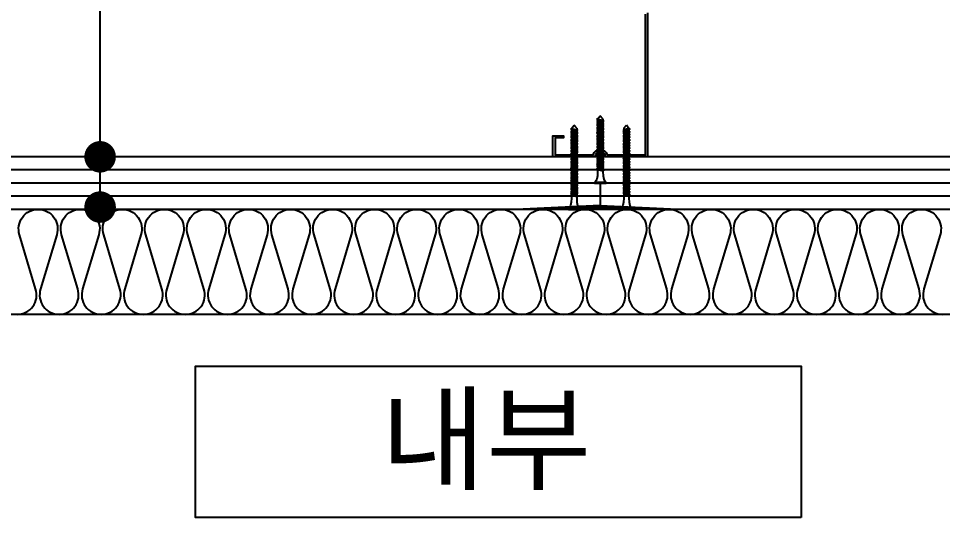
# Model space of a CAD drawing. Extents: x 200 to 24872, y 200 to 5740.
# Drawn here: x 11270.8 to 11710.3, y 4502 to 4739.5 of the extents above; entities that cross this region are included whole.
import ezdxf

# ---------------------------------------------------------------- set-up
doc = ezdxf.new("R2010")
doc.units = 0
doc.header["$LTSCALE"] = 10
doc.header["$MEASUREMENT"] = 0
doc.layers.get('0').update_dxf_attribs({"linetype": 'CONTINUOUS'})
for name, color, linetype in [('A-ANNO-LEAD', 4, 'CONTINUOUS'), ('A-ANNO-TEXT1', 7, 'CONTINUOUS'), ('A-ELE9', 9, 'CONTINUOUS'), ('A-insul', 251, 'CONTINUOUS'), ('A-LEADER', 7, 'CONTINUOUS'), ('A-ST-AXIS-BUB', 7, 'CONTINUOUS'), ('A-STUD', 3, 'CONTINUOUS'), ('A-WALL-DRY', 7, 'CONTINUOUS'), ('나사못32', 8, 'CONTINUOUS'), ('나사못40', 8, 'CONTINUOUS'), ('조인트컴파운드', 8, 'CONTINUOUS')]:
    doc.layers.add(name, color=color, linetype=linetype)
doc.styles.add('2020음성 1차', font='NanumGothicBold.ttf')
doc.dimstyles.new('DLEADER', dxfattribs={"dimscale": 50, "dimtxt": 3, "dimasz": 3, "dimexe": 1, "dimexo": 8, "dimgap": 1, "dimtad": 1, "dimdec": 0, "dimrnd": 0.25, "dimdsep": 32, "dimtxsty": '2020음성 1차', "dimblk": 'DOT', "dimcen": 5, "dimclrd": 4, "dimclre": 4, "dimclrt": 3, "dimadec": 0, "dimazin": 0, "dimtfac": 1, "dimtdec": 0, "dimtix": 1, "dimtmove": 2, "dimatfit": 1, "dimldrblk": 'DOT', "dimfxl": 1, "dimarcsym": 0})

# ---------------------------------------------------------------- blocks, each defined once
blk = doc.blocks.new('_Dot')
at = {"color": 0, "lineweight": -2}
blk.add_line((-0.5, 0), (-1, 0), dxfattribs=at)
at = {"color": 0, "const_width": 0.5}
blk.add_lwpolyline([(-0.25, 0, 1), (0.25, 0, 1)], format="xyb", close=True, dxfattribs=at)
blk = doc.blocks.new('SYM-DOT')
at = {"layer": 'A-LEADER', "const_width": 7.5}
blk.add_lwpolyline([(-7.059022421001259, 1.842695543846275, 1), (0.4409775789987407, 1.842695543846275, 1)], format="xyb", close=True, dxfattribs=at)
blk = doc.blocks.new('kcc나사못32')
at = {"layer": '나사못32'}
for p, q in [((1.500005058944225, 30.59999868436717), (2.750005058944225, 31.99999868427403)), ((4.000005058944225, 30.49999868427403), (2.750005058944225, 31.99999868427403)), ((1.500005058944225, 29.89999868441373), (1.000005058944225, 29.59999868436717)), ((1.000005058944225, 29.59999868436717), (1.500005058944225, 29.2999986843206)), ((1.500005058944225, 28.59999868436716), (1.000005058944225, 28.2999986843206)), ((1.000005058944225, 28.2999986843206), (1.500005058944225, 27.99999868427403)), ((1.500005058944225, 27.2999986843206), (1.000005058944225, 26.99999868427403)), ((1.000005058944225, 26.99999868427403), (1.500005058944225, 26.69999868422747)), ((1.500005058944225, 30.59999868436717), (1.500005058944225, 29.89999868441373)), ((4.000005058944225, 30.49999868427403), (1.500005058944225, 29.89999868441373)), ((4.000005058944225, 29.89999868441373), (1.500005058944225, 29.89999868441373)), ((4.000005058944225, 29.89999868441373), (1.500005058944225, 29.2999986843206)), ((1.500005058944225, 29.2999986843206), (1.500005058944225, 28.59999868436716)), ((4.000005058944225, 29.19999868422747), (1.500005058944225, 28.59999868436716)), ((4.000005058944225, 28.59999868436716), (1.500005058944225, 28.59999868436716)), ((4.000005058944225, 28.59999868436716), (1.500005058944225, 27.99999868427403)), ((1.500005058944225, 27.99999868427403), (1.500005058944225, 27.2999986843206)), ((4.000005058944225, 27.89999868441373), (1.500005058944225, 27.2999986843206)), ((4.000005058944225, 27.2999986843206), (1.500005058944225, 27.2999986843206)), ((4.000005058944225, 27.2999986843206), (1.500005058944225, 26.69999868422747)), ((1.500005058944225, 26.69999868422747), (1.500005058944225, 25.99999868427403)), ((4.000005058944225, 26.59999868436717), (1.500005058944225, 25.99999868427403)), ((4.000005058944225, 30.49999868427403), (4.500005058944224, 30.19999868422747)), ((4.500005058944224, 30.19999868422747), (4.000005058944225, 29.89999868441373)), ((4.000005058944225, 29.89999868441373), (4.000005058944225, 29.19999868422747)), ((4.000005058944225, 29.19999868422747), (4.500005058944224, 28.89999868441373)), ((4.500005058944224, 28.89999868441373), (4.000005058944225, 28.59999868436716)), ((4.000005058944225, 28.59999868436716), (4.000005058944225, 27.89999868441373)), ((4.000005058944225, 27.89999868441373), (4.500005058944224, 27.59999868436717)), ((4.500005058944224, 27.59999868436717), (4.000005058944225, 27.2999986843206)), ((4.000005058944225, 27.2999986843206), (4.000005058944225, 26.59999868436717)), ((4.000005058944225, 26.59999868436717), (4.500005058944224, 26.2999986843206)), ((1.500005058944225, 25.99999868427403), (1.000005058944225, 25.69999868422747)), ((1.000005058944225, 25.69999868422747), (1.500005058944225, 25.39999868441373)), ((1.500005058944225, 24.69999868422747), (1.000005058944225, 24.39999868441373)), ((1.000005058944225, 24.39999868441373), (1.500005058944225, 24.09999868436717)), ((1.500005058944225, 23.39999868441373), (1.000005058944225, 23.09999868436717)), ((1.000005058944225, 23.09999868436717), (1.500005058944225, 22.7999986843206)), ((1.500005058944225, 22.09999868436717), (1.000005058944225, 21.7999986843206)), ((4.000005058944225, 25.99999868427403), (1.500005058944225, 25.99999868427403)), ((4.000005058944225, 25.99999868427403), (1.500005058944225, 25.39999868441373)), ((1.500005058944225, 25.39999868441373), (1.500005058944225, 24.69999868422747)), ((4.000005058944225, 25.2999986843206), (1.500005058944225, 24.69999868422747)), ((4.000005058944225, 24.69999868422747), (1.500005058944225, 24.69999868422747)), ((4.000005058944225, 24.69999868422747), (1.500005058944225, 24.09999868436717)), ((1.500005058944225, 24.09999868436717), (1.500005058944225, 23.39999868441373)), ((4.000005058944225, 23.99999868427403), (1.500005058944225, 23.39999868441373)), ((4.000005058944225, 23.39999868441373), (1.500005058944225, 23.39999868441373)), ((4.000005058944225, 23.39999868441373), (1.500005058944225, 22.7999986843206)), ((1.500005058944225, 22.7999986843206), (1.500005058944225, 22.09999868436717)), ((4.000005058944225, 22.69999868422747), (1.500005058944225, 22.09999868436717)), ((4.000005058944225, 22.09999868436717), (1.500005058944225, 22.09999868436717)), ((4.000005058944225, 22.09999868436717), (1.500005058944225, 21.49999868427403)), ((4.500005058944224, 26.2999986843206), (4.000005058944225, 25.99999868427403)), ((4.000005058944225, 25.99999868427403), (4.000005058944225, 25.2999986843206)), ((4.000005058944225, 25.2999986843206), (4.500005058944224, 24.99999868427404)), ((4.500005058944224, 24.99999868427404), (4.000005058944225, 24.69999868422747)), ((4.000005058944225, 24.69999868422747), (4.000005058944225, 23.99999868427403)), ((4.000005058944225, 23.99999868427403), (4.500005058944224, 23.69999868422747)), ((4.500005058944224, 23.69999868422747), (4.000005058944225, 23.39999868441373)), ((4.000005058944225, 23.39999868441373), (4.000005058944225, 22.69999868422747)), ((4.000005058944225, 22.69999868422747), (4.500005058944224, 22.39999868441373)), ((4.500005058944224, 22.39999868441373), (4.000005058944225, 22.09999868436717)), ((4.000005058944225, 22.09999868436717), (4.000005058944225, 21.39999868441373)), ((1.000005058944225, 21.7999986843206), (1.500005058944225, 21.49999868427403)), ((1.500005058944225, 20.7999986843206), (1.000005058944225, 20.49999868427403)), ((1.000005058944225, 20.49999868427403), (1.500005058944225, 20.19999868422747)), ((1.500005058944225, 19.49999868427403), (1.000005058944225, 19.19999868422747)), ((1.000005058944225, 19.19999868422747), (1.500005058944225, 18.89999868441373)), ((1.500005058944225, 18.19999868422747), (1.000005058944225, 17.89999868441373)), ((1.000005058944225, 17.89999868441373), (1.500005058944225, 17.59999868436716)), ((1.500005058944225, 21.49999868427403), (1.500005058944225, 20.7999986843206)), ((4.000005058944225, 21.39999868441373), (1.500005058944225, 20.7999986843206)), ((4.000005058944225, 20.7999986843206), (1.500005058944225, 20.7999986843206)), ((4.000005058944225, 20.7999986843206), (1.500005058944225, 20.19999868422747)), ((1.500005058944225, 20.19999868422747), (1.500005058944225, 19.49999868427403)), ((4.000005058944225, 20.09999868436716), (1.500005058944225, 19.49999868427403)), ((4.000005058944225, 19.49999868427403), (1.500005058944225, 19.49999868427403)), ((4.000005058944225, 19.49999868427403), (1.500005058944225, 18.89999868441373)), ((1.500005058944225, 18.89999868441373), (1.500005058944225, 18.19999868422747)), ((4.000005058944225, 18.7999986843206), (1.500005058944225, 18.19999868422747)), ((4.000005058944225, 18.19999868422747), (1.500005058944225, 18.19999868422747)), ((4.000005058944225, 18.19999868422747), (1.500005058944225, 17.59999868436716)), ((1.500005058944225, 17.59999868436716), (1.500005058944225, 16.89999868441373)), ((4.000005058944225, 21.39999868441373), (4.500005058944224, 21.09999868436716)), ((4.500005058944224, 21.09999868436716), (4.000005058944225, 20.7999986843206)), ((4.000005058944225, 20.7999986843206), (4.000005058944225, 20.09999868436716)), ((4.000005058944225, 20.09999868436716), (4.500005058944224, 19.7999986843206)), ((4.500005058944224, 19.7999986843206), (4.000005058944225, 19.49999868427403)), ((4.000005058944225, 19.49999868427403), (4.000005058944225, 18.7999986843206)), ((4.000005058944225, 18.7999986843206), (4.500005058944224, 18.49999868427403)), ((4.500005058944224, 18.49999868427403), (4.000005058944225, 18.19999868422747)), ((4.000005058944225, 18.19999868422747), (4.000005058944225, 17.49999868427403)), ((1.500005058944225, 16.89999868441373), (1.000005058944225, 16.59999868436716)), ((1.000005058944225, 16.59999868436716), (1.500005058944225, 16.2999986843206)), ((1.500005058944225, 15.59999868436716), (1.000005058944225, 15.2999986843206)), ((1.000005058944225, 15.2999986843206), (1.500005058944225, 14.99999868427403)), ((1.500005058944225, 14.2999986843206), (1.000005058944225, 13.99999868427403)), ((1.000005058944225, 13.99999868427403), (1.500005058944225, 13.69999868422747)), ((4.000005058944225, 17.49999868427403), (1.500005058944225, 16.89999868441373)), ((4.000005058944225, 16.89999868441373), (1.500005058944225, 16.89999868441373)), ((4.000005058944225, 16.89999868441373), (1.500005058944225, 16.2999986843206)), ((1.500005058944225, 16.2999986843206), (1.500005058944225, 15.59999868436716)), ((4.000005058944225, 16.19999868422747), (1.500005058944225, 15.59999868436716)), ((4.000005058944225, 15.59999868436716), (1.500005058944225, 15.59999868436716)), ((4.000005058944225, 15.59999868436716), (1.500005058944225, 14.99999868427403)), ((1.500005058944225, 14.99999868427403), (1.500005058944225, 14.2999986843206)), ((4.000005058944225, 14.89999868441373), (1.500005058944225, 14.2999986843206)), ((4.000005058944225, 14.2999986843206), (1.500005058944225, 14.2999986843206)), ((4.000005058944225, 14.2999986843206), (1.500005058944225, 13.69999868422747)), ((1.500005058944225, 13.69999868422747), (1.500005058944225, 12.99999868427403)), ((4.000005058944225, 13.59999868436716), (1.500005058944225, 12.99999868427403)), ((4.000005058944225, 17.49999868427403), (4.500005058944224, 17.19999868422746)), ((4.500005058944224, 17.19999868422746), (4.000005058944225, 16.89999868441373)), ((4.000005058944225, 16.89999868441373), (4.000005058944225, 16.19999868422747)), ((4.000005058944225, 16.19999868422747), (4.500005058944224, 15.89999868441373)), ((4.500005058944224, 15.89999868441373), (4.000005058944225, 15.59999868436716)), ((4.000005058944225, 15.59999868436716), (4.000005058944225, 14.89999868441373)), ((4.000005058944225, 14.89999868441373), (4.500005058944224, 14.59999868436716)), ((4.500005058944224, 14.59999868436716), (4.000005058944225, 14.2999986843206)), ((4.000005058944225, 14.2999986843206), (4.000005058944225, 13.59999868436716)), ((4.000005058944225, 13.59999868436716), (4.500005058944224, 13.2999986843206)), ((4.500005058944224, 13.2999986843206), (4.000005058944225, 12.99999868427403)), ((1.500005058944225, 12.99999868427403), (1.000005058944225, 12.69999868422746)), ((1.000005058944225, 12.69999868422746), (1.500005058944225, 12.39999868441373)), ((1.500005058944225, 11.69999868422746), (1.000005058944225, 11.39999868441373)), ((1.000005058944225, 11.39999868441373), (1.500005058944225, 11.09999868436716)), ((1.500005058944225, 10.39999868441373), (1.000005058944225, 10.09999868436716)), ((1.000005058944225, 10.09999868436716), (1.500005058944225, 9.799998684320597)), ((1.500005058944225, 9.099998684367165), (1.000005058944225, 8.799998684320597)), ((1.000005058944225, 8.799998684320597), (1.500005058944225, 8.499998684274033)), ((4.000005058944225, 12.99999868427403), (1.500005058944225, 12.99999868427403)), ((4.000005058944225, 12.99999868427403), (1.500005058944225, 12.39999868441373)), ((1.500005058944225, 12.39999868441373), (1.500005058944225, 11.69999868422746)), ((4.000005058944225, 12.2999986843206), (1.500005058944225, 11.69999868422746)), ((4.000005058944225, 11.69999868422746), (1.500005058944225, 11.69999868422746)), ((4.000005058944225, 11.69999868422746), (1.500005058944225, 11.09999868436716)), ((1.500005058944225, 11.09999868436716), (1.500005058944225, 10.39999868441373)), ((4.000005058944225, 10.99999868427403), (1.500005058944225, 10.39999868441373)), ((4.000005058944225, 10.39999868441373), (1.500005058944225, 10.39999868441373)), ((4.000005058944225, 10.39999868441373), (1.500005058944225, 9.799998684320597)), ((1.500005058944225, 9.799998684320597), (1.500005058944225, 9.099998684367165)), ((4.000005058944225, 9.699998684227467), (1.500005058944225, 9.099998684367165)), ((4.000005058944225, 9.099998684367165), (1.500005058944225, 9.099998684367165)), ((4.000005058944225, 9.099998684367165), (1.500005058944225, 8.499998684274033)), ((4.000005058944225, 12.99999868427403), (4.000005058944225, 12.2999986843206)), ((4.000005058944225, 12.2999986843206), (4.500005058944224, 11.99999868427403)), ((4.500005058944224, 11.99999868427403), (4.000005058944225, 11.69999868422746)), ((4.000005058944225, 11.69999868422746), (4.000005058944225, 10.99999868427403)), ((4.000005058944225, 10.99999868427403), (4.500005058944224, 10.69999868422746)), ((4.500005058944224, 10.69999868422746), (4.000005058944225, 10.39999868441373)), ((4.000005058944225, 10.39999868441373), (4.000005058944225, 9.699998684227467)), ((4.000005058944225, 9.699998684227467), (4.500005058944224, 9.399998684413733)), ((4.500005058944224, 9.399998684413733), (4.000005058944225, 9.099998684367165)), ((4.000005058944225, 9.099998684367165), (4.000005058944225, 8.399998684413731)), ((1.500005058944225, 7.799998684320598), (1.000005058944225, 7.499998684274032)), ((1.000005058944225, 7.499998684274032), (1.500005058944225, 7.199998684227466)), ((1.500005058944225, 6.499998684274032), (1.000005058944225, 6.199998684227466)), ((1.000005058944225, 6.199998684227466), (1.500005058944225, 5.899998684413731)), ((1.500005058944225, 8.499998684274033), (1.500005058944225, 7.799998684320598)), ((4.000005058944225, 8.399998684413731), (1.500005058944225, 7.799998684320598)), ((4.000005058944225, 7.799998684320598), (1.500005058944225, 7.799998684320598)), ((4.000005058944225, 7.799998684320598), (1.500005058944225, 7.199998684227466)), ((1.500005058944225, 7.199998684227466), (1.500005058944225, 6.499998684274032)), ((4.000005058944225, 7.099998684367164), (1.500005058944225, 6.499998684274032)), ((4.000005058944225, 6.499998684274032), (1.500005058944225, 6.499998684274032)), ((4.000005058944225, 6.499998684274032), (1.500005058944225, 5.899998684413731)), ((1.500005058944225, 5.899998684413731), (1.500005058944225, 5.399998684413731)), ((4.000005058944225, 8.399998684413731), (4.500005058944224, 8.099998684367165)), ((4.500005058944224, 8.099998684367165), (4.000005058944225, 7.799998684320598)), ((4.000005058944225, 7.799998684320598), (4.000005058944225, 7.099998684367164)), ((4.000005058944225, 7.099998684367164), (4.500005058944224, 6.799998684320598)), ((4.500005058944224, 6.799998684320598), (4.000005058944225, 6.499998684274032)), ((4.000005058944225, 6.499998684274032), (4.000005058944225, 5.399998684413731)), ((5.0589442253e-06, -1.3157259673e-06), (5.0589442253e-06, 0.3999986844137311)), ((5.500005058944224, 0.3999986844137311), (5.0589442253e-06, 0.3999986844137311)), ((5.500005058944224, -1.3157259673e-06), (5.500005058944224, 0.3999986844137311)), ((5.500005058944224, -1.3157259673e-06), (5.0589442253e-06, -1.3157259673e-06))]:
    blk.add_line(p, q, dxfattribs=at)
at = {"layer": '나사못32', "extrusion": (0, 0, -1)}
blk.add_ellipse((5.0589442253e-06, 5.399998684413731), major_axis=(1.549203e-10, 5), ratio=0.3, start_param=1.570796326785601, end_param=3.141592653486512, dxfattribs=at)
at = {"layer": '나사못32'}
blk.add_ellipse((5.500005058944224, 5.399998684413731), major_axis=(2.59983e-11, 5), ratio=0.3, start_param=1.570796326796456, end_param=3.141592653607123, dxfattribs=at)
blk = doc.blocks.new('kcc나사못40')
at = {"layer": '나사못40'}
for p, q in [((1.500000002384354, 38.49999986732496), (2.750000002384354, 39.99999986732496)), ((4.000000002384353, 38.59999986732497), (2.750000002384354, 39.99999986732496)), ((1.500000002384354, 38.49999986732496), (1.000000002384354, 38.19999986732496)), ((1.000000002384354, 38.19999986732496), (1.500000002384354, 37.89999986732496)), ((1.500000002384354, 37.19999986732496), (1.000000002384354, 36.89999986732496)), ((1.000000002384354, 36.89999986732496), (1.500000002384354, 36.59999986732497)), ((1.500000002384382, 35.89999986732498), (1.000000002384382, 35.59999986732497)), ((1.000000002384382, 35.59999986732497), (1.500000002384382, 35.29999986732498)), ((1.500000002384354, 38.49999986732496), (4.000000002384353, 37.89999986732496)), ((1.500000002384354, 37.89999986732496), (4.000000002384353, 37.29999986732497)), ((1.500000002384354, 37.89999986732495), (1.500000002384354, 37.19999986732496)), ((1.500000002384354, 37.89999986732495), (4.000000002384353, 37.89999986732496)), ((1.500000002384354, 37.19999986732496), (4.000000002384353, 36.59999986732497)), ((1.500000002384354, 36.59999986732497), (4.000000002384353, 35.99999986732497)), ((1.500000002384382, 36.59999986732497), (1.500000002384382, 35.89999986732496)), ((1.500000002384382, 36.59999986732497), (4.000000002384311, 36.59999986732497)), ((1.500000002384382, 35.89999986732498), (4.000000002384382, 35.29999986732498)), ((1.500000002384382, 35.29999986732498), (4.000000002384382, 34.69999986732498)), ((1.50000000238441, 35.29999986732498), (1.50000000238441, 34.59999986732498)), ((1.500000002384382, 35.29999986732498), (4.000000002384382, 35.29999986732498)), ((4.000000002384339, 38.59999986732497), (4.000000002384326, 37.89999986732496)), ((4.000000002384353, 37.89999986732496), (4.500000002384353, 37.59999986732497)), ((4.500000002384353, 37.59999986732497), (4.000000002384353, 37.29999986732497)), ((4.000000002384326, 37.29999986732496), (4.000000002384311, 36.59999986732497)), ((4.000000002384353, 36.59999986732497), (4.500000002384353, 36.29999986732499)), ((4.500000002384353, 36.29999986732499), (4.000000002384353, 35.99999986732497)), ((4.000000002384353, 35.99999986732497), (4.000000002384339, 35.29999986732498)), ((4.000000002384382, 35.29999986732498), (4.500000002384382, 34.999999867325)), ((1.50000000238441, 34.599999867325), (1.00000000238441, 34.299999867325)), ((1.00000000238441, 34.299999867325), (1.50000000238441, 33.999999867325)), ((1.500000002384439, 33.29999986732501), (1.000000002384439, 32.99999986732502)), ((1.000000002384439, 32.99999986732502), (1.500000002384439, 32.69999986732502)), ((1.500000002384467, 31.99999986732503), (1.000000002384467, 31.69999986732503)), ((1.000000002384467, 31.69999986732503), (1.500000002384467, 31.39999986732504)), ((1.50000000238441, 34.599999867325), (4.00000000238441, 33.999999867325)), ((1.500000002384439, 33.999999867325), (1.500000002384439, 33.299999867325)), ((1.50000000238441, 33.999999867325), (4.00000000238441, 33.39999986732501)), ((1.500000002384439, 33.999999867325), (4.000000002384368, 33.999999867325)), ((1.500000002384439, 33.29999986732501), (4.000000002384439, 32.69999986732502)), ((1.500000002384439, 32.69999986732502), (4.000000002384439, 32.09999986732503)), ((1.500000002384467, 32.69999986732502), (1.500000002384467, 31.99999986732502)), ((1.500000002384467, 32.69999986732502), (4.000000002384439, 32.69999986732502)), ((1.500000002384467, 31.99999986732503), (4.000000002384467, 31.39999986732504)), ((1.500000002384496, 31.39999986732504), (1.500000002384496, 30.69999986732503)), ((1.500000002384467, 31.39999986732504), (4.000000002384467, 30.79999986732504)), ((1.500000002384496, 31.39999986732504), (4.000000002384425, 31.39999986732504)), ((4.500000002384382, 34.999999867325), (4.000000002384382, 34.69999986732498)), ((4.000000002384382, 34.69999986732498), (4.000000002384368, 33.999999867325)), ((4.00000000238441, 33.999999867325), (4.50000000238441, 33.69999986732502)), ((4.50000000238441, 33.69999986732502), (4.00000000238441, 33.39999986732501)), ((4.00000000238441, 33.39999986732501), (4.000000002384396, 32.69999986732502)), ((4.000000002384439, 32.69999986732502), (4.500000002384438, 32.39999986732504)), ((4.500000002384438, 32.39999986732504), (4.000000002384439, 32.09999986732503)), ((4.000000002384439, 32.09999986732503), (4.000000002384425, 31.39999986732504)), ((4.000000002384467, 31.39999986732504), (4.500000002384467, 31.09999986732506)), ((4.500000002384467, 31.09999986732506), (4.000000002384467, 30.79999986732504)), ((4.000000002384467, 30.79999986732504), (4.000000002384454, 30.09999986732506)), ((1.500000002384496, 30.69999986732505), (1.000000002384496, 30.39999986732505)), ((1.000000002384496, 30.39999986732505), (1.500000002384496, 30.09999986732506)), ((1.500000002384524, 29.39999986732507), (1.000000002384524, 29.09999986732507)), ((1.000000002384524, 29.09999986732507), (1.500000002384524, 28.79999986732507)), ((1.500000002384552, 28.09999986732508), (1.000000002384552, 27.79999986732509)), ((1.000000002384552, 27.79999986732509), (1.500000002384552, 27.49999986732509)), ((1.500000002384581, 26.7999998673251), (1.000000002384581, 26.4999998673251)), ((1.000000002384581, 26.4999998673251), (1.500000002384581, 26.19999986732511)), ((1.500000002384496, 30.69999986732505), (4.000000002384496, 30.09999986732506)), ((1.500000002384496, 30.09999986732506), (4.000000002384496, 29.49999986732506)), ((1.500000002384524, 30.09999986732506), (1.500000002384524, 29.39999986732505)), ((1.500000002384524, 30.09999986732506), (4.000000002384454, 30.09999986732506)), ((1.500000002384524, 29.39999986732507), (4.000000002384524, 28.79999986732507)), ((1.500000002384552, 28.79999986732507), (1.500000002384552, 28.09999986732507)), ((1.500000002384524, 28.79999986732507), (4.000000002384524, 28.19999986732508)), ((1.500000002384552, 28.79999986732507), (4.000000002384481, 28.79999986732507)), ((1.500000002384552, 28.09999986732508), (4.000000002384552, 27.49999986732509)), ((1.500000002384552, 27.49999986732509), (4.000000002384552, 26.89999986732509)), ((1.500000002384581, 27.49999986732509), (1.500000002384581, 26.79999986732509)), ((1.500000002384581, 27.49999986732509), (4.00000000238451, 27.49999986732509)), ((1.500000002384581, 26.7999998673251), (4.000000002384581, 26.19999986732511)), ((4.000000002384496, 30.09999986732506), (4.500000002384496, 29.79999986732507)), ((4.500000002384496, 29.79999986732507), (4.000000002384496, 29.49999986732506)), ((4.000000002384496, 29.49999986732506), (4.000000002384481, 28.79999986732507)), ((4.000000002384524, 28.79999986732507), (4.500000002384523, 28.49999986732509)), ((4.500000002384523, 28.49999986732509), (4.000000002384524, 28.19999986732508)), ((4.000000002384524, 28.19999986732508), (4.00000000238451, 27.49999986732509)), ((4.000000002384552, 27.49999986732509), (4.500000002384552, 27.1999998673251)), ((4.500000002384552, 27.1999998673251), (4.000000002384552, 26.89999986732509)), ((4.000000002384552, 26.89999986732509), (4.000000002384538, 26.19999986732511)), ((1.500000002384609, 25.49999986732512), (1.000000002384609, 25.19999986732512)), ((1.000000002384609, 25.19999986732512), (1.500000002384609, 24.89999986732512)), ((1.500000002384638, 24.19999986732513), (1.000000002384638, 23.89999986732513)), ((1.000000002384638, 23.89999986732513), (1.500000002384638, 23.59999986732514)), ((1.500000002384666, 22.89999986732515), (1.000000002384666, 22.59999986732515)), ((1.000000002384666, 22.59999986732515), (1.500000002384666, 22.29999986732515)), ((1.500000002384609, 26.19999986732511), (1.500000002384609, 25.4999998673251)), ((1.500000002384581, 26.19999986732511), (4.000000002384581, 25.59999986732511)), ((1.500000002384609, 26.19999986732511), (4.000000002384538, 26.19999986732511)), ((1.500000002384609, 25.49999986732512), (4.000000002384609, 24.89999986732512)), ((1.500000002384609, 24.89999986732512), (4.000000002384609, 24.29999986732513)), ((1.500000002384638, 24.89999986732512), (1.500000002384638, 24.19999986732512)), ((1.500000002384638, 24.89999986732512), (4.000000002384566, 24.89999986732512)), ((1.500000002384638, 24.19999986732513), (4.000000002384638, 23.59999986732514)), ((1.500000002384666, 23.59999986732514), (1.500000002384666, 22.89999986732514)), ((1.500000002384638, 23.59999986732514), (4.000000002384638, 22.99999986732514)), ((1.500000002384666, 23.59999986732514), (4.000000002384596, 23.59999986732514)), ((1.500000002384666, 22.89999986732515), (4.000000002384666, 22.29999986732515)), ((1.500000002384666, 22.29999986732515), (4.000000002384666, 21.69999986732516)), ((1.500000002384695, 22.29999986732515), (1.500000002384695, 21.59999986732515)), ((1.500000002384666, 22.29999986732515), (4.000000002384623, 22.29999986732515)), ((4.000000002384581, 26.19999986732511), (4.500000002384581, 25.89999986732512)), ((4.500000002384581, 25.89999986732512), (4.000000002384581, 25.59999986732511)), ((4.000000002384581, 25.59999986732511), (4.000000002384566, 24.89999986732512)), ((4.000000002384609, 24.89999986732512), (4.500000002384608, 24.59999986732514)), ((4.500000002384608, 24.59999986732514), (4.000000002384609, 24.29999986732513)), ((4.000000002384609, 24.29999986732513), (4.000000002384596, 23.59999986732514)), ((4.000000002384638, 23.59999986732514), (4.500000002384637, 23.29999986732516)), ((4.500000002384637, 23.29999986732516), (4.000000002384638, 22.99999986732514)), ((4.000000002384638, 22.99999986732514), (4.000000002384623, 22.29999986732515)), ((4.000000002384666, 22.29999986732515), (4.500000002384666, 21.99999986732517)), ((4.500000002384666, 21.99999986732517), (4.000000002384666, 21.69999986732516)), ((1.500000002384695, 21.59999986732517), (1.000000002384695, 21.29999986732517)), ((1.000000002384695, 21.29999986732517), (1.500000002384695, 20.99999986732517)), ((1.500000002384723, 20.29999986732518), (1.000000002384723, 19.99999986732518)), ((1.000000002384723, 19.99999986732518), (1.500000002384723, 19.69999986732519)), ((1.500000002384751, 18.9999998673252), (1.000000002384751, 18.6999998673252)), ((1.000000002384751, 18.6999998673252), (1.500000002384751, 18.39999986732521)), ((1.50000000238478, 17.69999986732521), (1.00000000238478, 17.39999986732522)), ((1.500000002384695, 21.59999986732517), (4.000000002384695, 20.99999986732517)), ((1.500000002384723, 20.99999986732517), (1.500000002384723, 20.29999986732517)), ((1.500000002384695, 20.99999986732517), (4.000000002384695, 20.39999986732518)), ((1.500000002384695, 20.99999986732517), (4.000000002384695, 20.99999986732517)), ((1.500000002384723, 20.29999986732518), (4.000000002384724, 19.69999986732519)), ((1.500000002384723, 19.69999986732519), (4.000000002384724, 19.09999986732519)), ((1.500000002384751, 19.69999986732519), (1.500000002384751, 18.99999986732519)), ((1.500000002384751, 19.69999986732519), (4.000000002384724, 19.69999986732519)), ((1.500000002384751, 18.9999998673252), (4.000000002384751, 18.39999986732521)), ((1.50000000238478, 18.39999986732521), (1.50000000238478, 17.6999998673252)), ((1.500000002384751, 18.39999986732521), (4.000000002384751, 17.79999986732521)), ((1.50000000238478, 18.39999986732521), (4.000000002384709, 18.39999986732521)), ((1.50000000238478, 17.69999986732521), (4.00000000238478, 17.09999986732522)), ((4.000000002384666, 21.69999986732516), (4.000000002384652, 20.99999986732517)), ((4.000000002384695, 20.99999986732517), (4.500000002384695, 20.69999986732519)), ((4.500000002384695, 20.69999986732519), (4.000000002384695, 20.39999986732518)), ((4.000000002384695, 20.39999986732518), (4.00000000238468, 19.69999986732519)), ((4.000000002384724, 19.69999986732519), (4.500000002384723, 19.39999986732521)), ((4.500000002384723, 19.39999986732521), (4.000000002384724, 19.09999986732519)), ((4.000000002384724, 19.09999986732519), (4.000000002384709, 18.39999986732521)), ((4.000000002384751, 18.39999986732521), (4.500000002384751, 18.09999986732522)), ((4.500000002384751, 18.09999986732522), (4.000000002384751, 17.79999986732521)), ((4.000000002384751, 17.79999986732521), (4.000000002384737, 17.09999986732522)), ((1.00000000238478, 17.39999986732522), (1.50000000238478, 17.09999986732522)), ((1.500000002384808, 16.39999986732523), (1.000000002384808, 16.09999986732524)), ((1.000000002384808, 16.09999986732524), (1.500000002384808, 15.79999986732524)), ((1.500000002384837, 15.09999986732525), (1.000000002384837, 14.79999986732525)), ((1.000000002384837, 14.79999986732525), (1.500000002384837, 14.49999986732526)), ((1.500000002384865, 13.79999986732527), (1.000000002384865, 13.49999986732527)), ((1.000000002384865, 13.49999986732527), (1.500000002384865, 13.19999986732527)), ((1.50000000238478, 17.09999986732522), (4.00000000238478, 16.49999986732523)), ((1.500000002384808, 17.09999986732522), (1.500000002384808, 16.39999986732522)), ((1.50000000238478, 17.09999986732522), (4.000000002384737, 17.09999986732522)), ((1.500000002384808, 16.39999986732523), (4.000000002384808, 15.79999986732524)), ((1.500000002384837, 15.79999986732524), (1.500000002384837, 15.09999986732523)), ((1.500000002384808, 15.79999986732524), (4.000000002384808, 15.19999986732524)), ((1.500000002384837, 15.79999986732524), (4.000000002384766, 15.79999986732524)), ((1.500000002384837, 15.09999986732525), (4.000000002384836, 14.49999986732526)), ((1.500000002384837, 14.49999986732526), (4.000000002384836, 13.89999986732526)), ((1.500000002384865, 14.49999986732526), (1.500000002384865, 13.79999986732525)), ((1.500000002384865, 14.49999986732526), (4.000000002384794, 14.49999986732526)), ((1.500000002384865, 13.79999986732527), (4.000000002384866, 13.19999986732527)), ((1.500000002384894, 13.19999986732527), (1.500000002384894, 12.49999986732527)), ((1.500000002384865, 13.19999986732527), (4.000000002384866, 12.59999986732528)), ((1.500000002384894, 13.19999986732527), (4.000000002384823, 13.19999986732527)), ((4.00000000238478, 17.09999986732522), (4.50000000238478, 16.79999986732524)), ((4.50000000238478, 16.79999986732524), (4.00000000238478, 16.49999986732523)), ((4.00000000238478, 16.49999986732523), (4.000000002384766, 15.79999986732524)), ((4.000000002384808, 15.79999986732524), (4.500000002384809, 15.49999986732526)), ((4.500000002384809, 15.49999986732526), (4.000000002384808, 15.19999986732524)), ((4.000000002384808, 15.19999986732524), (4.000000002384794, 14.49999986732526)), ((4.000000002384836, 14.49999986732526), (4.500000002384836, 14.19999986732527)), ((4.500000002384836, 14.19999986732527), (4.000000002384836, 13.89999986732526)), ((4.000000002384836, 13.89999986732526), (4.000000002384823, 13.19999986732527)), ((4.000000002384866, 13.19999986732527), (4.500000002384866, 12.89999986732529)), ((1.500000002384894, 12.49999986732528), (1.000000002384894, 12.19999986732529)), ((1.000000002384894, 12.19999986732529), (1.500000002384894, 11.89999986732529)), ((1.500000002384922, 11.1999998673253), (1.000000002384922, 10.8999998673253)), ((1.000000002384922, 10.8999998673253), (1.500000002384922, 10.59999986732531)), ((1.50000000238495, 9.89999986732532), (1.00000000238495, 9.599999867325323)), ((1.00000000238495, 9.599999867325323), (1.50000000238495, 9.299999867325324)), ((1.500000002384894, 12.49999986732528), (4.000000002384893, 11.89999986732529)), ((1.500000002384894, 11.89999986732529), (4.000000002384893, 11.2999998673253)), ((1.500000002384922, 11.89999986732529), (1.500000002384922, 11.19999986732529)), ((1.500000002384922, 11.89999986732529), (4.000000002384851, 11.89999986732529)), ((1.500000002384922, 11.1999998673253), (4.000000002384922, 10.59999986732531)), ((1.50000000238495, 10.59999986732531), (1.50000000238495, 9.899999867325308)), ((1.500000002384922, 10.59999986732531), (4.000000002384922, 9.999999867325315)), ((1.50000000238495, 10.59999986732531), (4.000000002384879, 10.59999986732531)), ((1.50000000238495, 9.89999986732532), (4.00000000238495, 9.299999867325324)), ((1.50000000238495, 9.299999867325324), (4.00000000238495, 8.699999867325332)), ((1.500000002384979, 9.299999867325324), (1.500000002384979, 8.599999867325323)), ((1.500000002384979, 9.299999867325324), (4.000000002384908, 9.299999867325324)), ((4.500000002384866, 12.89999986732529), (4.000000002384866, 12.59999986732528)), ((4.000000002384866, 12.59999986732528), (4.000000002384851, 11.89999986732529)), ((4.000000002384893, 11.89999986732529), (4.500000002384893, 11.59999986732531)), ((4.500000002384893, 11.59999986732531), (4.000000002384893, 11.2999998673253)), ((4.000000002384893, 11.2999998673253), (4.000000002384879, 10.59999986732531)), ((4.000000002384922, 10.59999986732531), (4.500000002384922, 10.29999986732532)), ((4.500000002384922, 10.29999986732532), (4.000000002384922, 9.999999867325315)), ((4.000000002384922, 9.999999867325315), (4.000000002384908, 9.299999867325324)), ((4.00000000238495, 9.299999867325324), (4.50000000238495, 8.999999867325341)), ((4.50000000238495, 8.999999867325341), (4.00000000238495, 8.699999867325332)), ((1.500000002384979, 8.599999867325337), (1.000000002384979, 8.29999986732534)), ((1.000000002384979, 8.29999986732534), (1.500000002384979, 7.999999867325343)), ((1.500000002385007, 7.299999867325353), (1.000000002385007, 6.999999867325357)), ((1.000000002385007, 6.999999867325357), (1.500000002385007, 6.699999867325361)), ((1.500000002384979, 8.599999867325337), (4.000000002384978, 7.999999867325343)), ((1.500000002385007, 7.999999867325343), (1.500000002385007, 7.299999867325339)), ((1.500000002384979, 7.999999867325343), (4.000000002384978, 7.399999867325348)), ((1.500000002384979, 7.999999867325343), (4.000000002384978, 7.999999867325343)), ((1.500000002385007, 7.299999867325353), (4.000000002385007, 6.699999867325361)), ((1.500000002385007, 6.699999867325361), (4.000000002385007, 6.099999867325366)), ((1.500000002385007, 6.699999867325361), (4.000000002384965, 6.699999867325361)), ((1.500000002385007, 6.699999867325361), (1.500000002385021, 5.399999867325383)), ((4.00000000238495, 8.699999867325332), (4.000000002384936, 7.999999867325343)), ((4.000000002384978, 7.999999867325343), (4.500000002384978, 7.699999867325361)), ((4.500000002384978, 7.699999867325361), (4.000000002384978, 7.399999867325348)), ((4.000000002384978, 7.399999867325348), (4.000000002384965, 6.699999867325361)), ((4.000000002385007, 6.699999867325361), (4.500000002385007, 6.399999867325377)), ((4.500000002385007, 6.399999867325377), (4.000000002385007, 6.099999867325366)), ((4.000000002385007, 6.099999867325366), (4.000000002384994, 5.399999867325377)), ((2.384354e-09, 0.3999998673249578), (5.500000002384354, 0.3999998673249578)), ((2.384354e-09, -1.326750407e-07), (2.384354e-09, 0.3999998673249578)), ((5.500000002384354, -1.326750407e-07), (5.500000002384354, 0.3999998673249578)), ((2.384354e-09, -1.326750407e-07), (5.500000002384354, -1.326750407e-07))]:
    blk.add_line(p, q, dxfattribs=at)
at = {"layer": '나사못40', "extrusion": (0, 0, -1)}
blk.add_ellipse((2.384354e-09, 5.399999867325377), major_axis=(0, -5.000000000000417), ratio=0.299999999999847, start_param=4.712388980384689, end_param=6.283185307179585, dxfattribs=at)
at = {"layer": '나사못40'}
blk.add_ellipse((5.500000002384354, 5.399999867325377), major_axis=(0, -5.000000000000417), ratio=0.299999999999847, start_param=4.712388980384689, end_param=6.283185307179585, dxfattribs=at)

msp = doc.modelspace()

# ---------------------------------------------------------------- hatches: boundary and pattern name
at = {"layer": '조인트컴파운드'}
h = msp.add_hatch(dxfattribs=at)
h.set_pattern_fill('ANSI31', color=256, scale=0.1, style=0)
h.set_pattern_definition([(45, (6281.506786043174, -14014.882147292), (-0.2245064030267288, 0.2245064030267288), [])])
edge = h.paths.add_edge_path()
edge.add_ellipse((11529.75000000009, 4654.07231892892), major_axis=(1.73867e-11, -4.999999999999999), ratio=0.2999999999998181, start_angle=0, end_angle=30.527358316008872, ccw=False)
edge.add_line((11529.75000000009, 4649.072318928935), (11529.75000000009, 4648.672318929035))
edge.add_line((11529.75000000009, 4648.67231892905), (11507.49999999831, 4648.672318928999))
edge.add_line((11507.49999999831, 4648.672318928991), (11530.51192459016, 4649.765385347113))
h.paths.add_polyline_path([(11535.25000000009, 4648.67231892905), (11529.75000000009, 4648.67231892905), (11529.75000000009, 4649.072318928935), (11535.25000000009, 4649.072318928957)])
edge = h.paths.add_edge_path()
edge.add_ellipse((11535.25000000009, 4654.072318928957), major_axis=(1.71012e-11, -5), ratio=0.2999999999998181, start_angle=-34.46826504536551, end_angle=0, ccw=False)
edge.add_line((11535.2341681621, 4649.072318928957), (11529.76567131546, 4649.072318928942))
edge.add_ellipse((11529.75000000009, 4654.07231892892), major_axis=(1.73867e-11, -4.999999999999999), ratio=0.2999999999998181, start_angle=0, end_angle=30.52735831600873)
edge.add_line((11530.51192459016, 4649.765385347106), (11534.40107547483, 4649.950120014109))
edge = h.paths.add_edge_path()
edge.add_line((11587.49999999814, 4648.672318929159), (11535.25000000009, 4648.67231892905))
edge.add_line((11535.25000000009, 4648.67231892905), (11535.25000000009, 4649.072318928957))
edge.add_ellipse((11535.25000000009, 4654.072318928957), major_axis=(1.71012e-11, -5), ratio=0.2999999999998181, start_angle=-34.46826504536551, end_angle=0, ccw=False)
edge.add_line((11534.40107547483, 4649.950120014146), (11547.50000000003, 4650.572318929087))
edge.add_line((11547.50000000003, 4650.572318929073), (11587.49999999811, 4648.672318929159))

# ---------------------------------------------------------------- linework, layer by layer
at = {"layer": 'A-ELE9'}
msp.add_line((12050.00000030709, 4598.672318917379), (11049.99999999882, 4598.672318942699), dxfattribs=at)
at = {"layer": 'A-insul'}
msp.add_lwpolyline([(11270.10999999882, 4598.672318937127, 0.509267), (11278.94999999913, 4610.792318936903), (11271.28999999978, 4636.552318937097, -0.509267), (11280.12000000009, 4648.672318936873, -0.509267), (11288.94999999978, 4636.552318936649), (11281.28999999913, 4610.792318936844, 0.509267), (11290.11999999882, 4598.67231893662, 0.509267), (11298.95999999913, 4610.792318936396), (11291.29999999978, 4636.55231893659, -0.509267), (11300.13000000009, 4648.672318936367, -0.509267), (11308.95999999978, 4636.552318936143), (11301.29999999913, 4610.792318936337, 0.509267), (11310.12999999882, 4598.672318936114, 0.509267), (11318.96999999913, 4610.79231893589), (11311.30999999978, 4636.552318936084, -0.509267), (11320.14000000009, 4648.67231893586, -0.509267), (11328.96999999978, 4636.552318935636), (11321.30999999913, 4610.792318935831, 0.509267), (11330.13999999882, 4598.672318935607, 0.509267), (11338.97999999913, 4610.792318935383), (11331.31999999978, 4636.552318935577, -0.509267), (11340.15000000009, 4648.672318935353, -0.509267), (11348.97999999978, 4636.55231893513), (11341.31999999913, 4610.792318935324, 0.509267), (11350.14999999882, 4598.672318935101, 0.509267), (11358.98999999913, 4610.792318934877), (11351.32999999978, 4636.552318935071, -0.509267), (11360.16000000009, 4648.672318934847, -0.509267), (11368.98999999978, 4636.552318934623), (11361.32999999913, 4610.792318934818, 0.509267), (11370.15999999882, 4598.672318934594, 0.509267), (11378.99999999913, 4610.79231893437), (11371.33999999978, 4636.552318934564, -0.509267), (11380.17000000009, 4648.67231893434, -0.509267), (11388.99999999978, 4636.552318934117), (11381.33999999913, 4610.792318934311, 0.509267), (11390.16999999883, 4598.672318934087, 0.509267), (11399.00999999913, 4610.792318933863), (11391.34999999978, 4636.552318934057, -0.509267), (11400.18000000009, 4648.672318933834, -0.509267), (11409.00999999978, 4636.55231893361), (11401.34999999913, 4610.792318933804, 0.509267), (11410.17999999883, 4598.672318933581, 0.509267), (11419.01999999913, 4610.792318933357), (11411.35999999978, 4636.552318933551, -0.509267), (11420.19000000009, 4648.672318933327, -0.509267), (11429.01999999978, 4636.552318933103), (11421.35999999913, 4610.792318933298, 0.509267), (11430.18999999883, 4598.672318933074, 0.509267), (11439.02999999913, 4610.79231893285), (11431.36999999978, 4636.552318933044, -0.509267), (11440.20000000009, 4648.67231893282, -0.509267), (11449.02999999978, 4636.552318932597), (11441.36999999913, 4610.792318932791, 0.509267), (11450.19999999883, 4598.672318932568, 0.509267), (11459.03999999913, 4610.792318932344), (11451.37999999978, 4636.552318932538, -0.509267), (11460.21000000009, 4648.672318932314, -0.509267), (11469.03999999978, 4636.55231893209), (11461.37999999913, 4610.792318932285, 0.509267), (11470.20999999883, 4598.672318932061, 0.509267), (11479.04999999913, 4610.792318931837), (11471.38999999978, 4636.552318932031, -0.509267), (11480.22000000009, 4648.672318931807, -0.509267), (11489.04999999978, 4636.552318931584), (11481.38999999913, 4610.792318931778, 0.509267), (11490.21999999883, 4598.672318931554, 0.509267), (11499.05999999913, 4610.792318931331), (11491.39999999978, 4636.552318931524, -0.509267), (11500.23000000009, 4648.672318931301, -0.509267), (11509.05999999978, 4636.552318931077), (11501.39999999913, 4610.792318931271, 0.509267), (11510.22999999883, 4598.672318931048, 0.509267), (11519.06999999913, 4610.792318930824), (11511.40999999979, 4636.552318931018, -0.509267), (11520.24000000009, 4648.672318930794, -0.509267), (11529.06999999979, 4636.55231893057), (11521.40999999913, 4610.792318930765, 0.509267), (11530.23999999883, 4598.672318930541, 0.509267), (11539.07999999913, 4610.792318930317), (11531.41999999979, 4636.552318930511, -0.509267), (11540.25000000009, 4648.672318930287, -0.509267), (11549.07999999979, 4636.552318930064), (11541.41999999913, 4610.792318930258, 0.509267), (11550.24999999883, 4598.672318930035, 0.509267), (11559.08999999913, 4610.792318929811), (11551.42999999979, 4636.552318930005, -0.509267), (11560.26000000009, 4648.672318929781, -0.509267), (11569.08999999979, 4636.552318929557), (11561.42999999913, 4610.792318929752, 0.509267), (11570.25999999883, 4598.672318929528, 0.509267), (11579.09999999913, 4610.792318929304), (11571.43999999979, 4636.552318929498, -0.509267), (11580.27000000009, 4648.672318929274, -0.509267), (11589.09999999979, 4636.552318929051), (11581.43999999913, 4610.792318929245, 0.509267), (11590.26999999883, 4598.672318929021, 0.509267), (11599.10999999913, 4610.792318928798), (11591.44999999979, 4636.552318928992, -0.509267), (11600.28000000009, 4648.672318928768, -0.509267), (11609.10999999979, 4636.552318928544), (11601.44999999913, 4610.792318928738, 0.509267), (11610.27999999883, 4598.672318928515, 0.509267), (11619.11999999913, 4610.792318928291), (11611.45999999979, 4636.552318928485, -0.509267), (11620.29000000009, 4648.672318928261, -0.509267), (11629.11999999979, 4636.552318928037), (11621.45999999914, 4610.792318928232, 0.509267), (11630.28999999883, 4598.672318928008, 0.509267), (11639.12999999914, 4610.792318927784), (11631.46999999979, 4636.552318927978, -0.509267), (11640.30000000009, 4648.672318927755, -0.509267), (11649.12999999979, 4636.552318927531), (11641.46999999914, 4610.792318927725, 0.509267), (11650.29999999883, 4598.672318927502, 0.509267), (11659.13999999914, 4610.792318927278), (11651.47999999979, 4636.552318927472, -0.509267), (11660.31000000009, 4648.672318927248, -0.509267), (11669.13999999979, 4636.552318927024), (11661.47999999914, 4610.792318927219, 0.509267), (11670.30999999883, 4598.672318926995, 0.509267), (11679.14999999914, 4610.792318926771), (11671.48999999979, 4636.552318926965, -0.509267), (11680.32000000009, 4648.672318926741, -0.509267), (11689.14999999979, 4636.552318926518), (11681.48999999914, 4610.792318926712, 0.509267), (11690.31999999883, 4598.672318926489, 0.509267), (11699.15999999914, 4610.792318926265), (11691.49999999979, 4636.552318926459, -0.509267), (11700.33000000009, 4648.672318926235, -0.509267), (11709.15999999979, 4636.552318926011), (11701.49999999914, 4610.792318926206, 0.509267), (11710.32999999883, 4598.672318925982, 0.509267)], format="xyb", dxfattribs=at)
at = {"layer": 'A-ST-AXIS-BUB'}
msp.add_lwpolyline([(11642.99999999997, 4502.000000000538), (11354.99999999997, 4502.000000000538), (11354.99999999997, 4574.000000000538), (11642.99999999997, 4574.000000000538)], close=True, dxfattribs=at)
at = {"layer": 'A-STUD'}
msp.add_lwpolyline([(11570.00000000017, 4742.172318675613), (11570.00000000032, 4673.672318675468), (11550.00000000032, 4673.672318675468, 0.9999999999999998), (11545.00000000032, 4673.672318675468), (11525.00000000032, 4673.672318675352), (11525.00000000032, 4683.672318675352), (11530.00000000032, 4683.672318675352), (11530.00000000032, 4682.672318675352), (11526.00000000032, 4682.672318675352), (11526.00000000032, 4674.672318675352), (11544.14589802953, 4674.672318675468, -0.7453559925022097), (11550.85410196366, 4674.672318675468), (11569.00000000032, 4674.672318675468), (11569.00000000023, 4741.606912323245, -0.5427831433433274)], format="xyb", dxfattribs=at)
at = {"layer": 'A-WALL-DRY'}
for p, q in [((12050.00000030844, 4673.672318917379), (11050.00000000009, 4673.672318942699)), ((12050.00000030836, 4667.422318915866), (11050.00000000009, 4667.422318915866)), ((12050.00000030867, 4661.172318917379), (11050.00000000029, 4661.172318942685)), ((11547.5000000002, 4661.172318930097), (11547.50000000003, 4650.572318929073)), ((12050.00000030836, 4654.922318915866), (11050.00000000009, 4654.922318915866)), ((11547.50000000003, 4650.572318929073), (11507.50000000003, 4648.672318929071)), ((11547.50000000003, 4650.572318929073), (11587.50000000003, 4648.672318929071)), ((12050.00000030836, 4648.672318917379), (11050.00000000009, 4648.672318942699))]:
    msp.add_line(p, q, dxfattribs=at)

# ---------------------------------------------------------------- block references
at = {"layer": 'A-ANNO-LEAD'}
msp.add_blockref('SYM-DOT', (11312.91218239936, 4671.829623392245), dxfattribs=at)
at = {"layer": '나사못32', "xscale": -1, "rotation": 359.9999999997914}
msp.add_blockref('kcc나사못32', (11550.25000505923, 4661.172320245751), dxfattribs=at)
at = {"layer": '나사못40', "extrusion": (0, 0, -1), "xscale": -1, "zscale": -1}
msp.add_blockref('kcc나사못40', (-11532.32294901225, 4648.672319062389), dxfattribs=at)
at = {"layer": '나사못40', "extrusion": (0, 0, -1), "zscale": -1}
msp.add_blockref('kcc나사못40', (-11562.67705098807, 4648.672319062389), dxfattribs=at)

# ---------------------------------------------------------------- texts
at = {"layer": 'A-ANNO-TEXT1', "style": '2020음성 1차'}
msp.add_text('내부', height=40, dxfattribs=at).set_placement((11442.94172259647, 4519.289623351331))

# ---------------------------------------------------------------- leaders
at = {"layer": 'A-ANNO-LEAD'}
msp.add_leader([(11309.60315997837, 4649.75299924938), (11309.60315997837, 5436.759025250314), (11369.60315997837, 5436.759025250314)], dimstyle='DLEADER', override={"dimscale": 10, "dimasz": 1.5, "dimclrd": 7}, dxfattribs=at)

doc.saveas('drawing.dxf')
